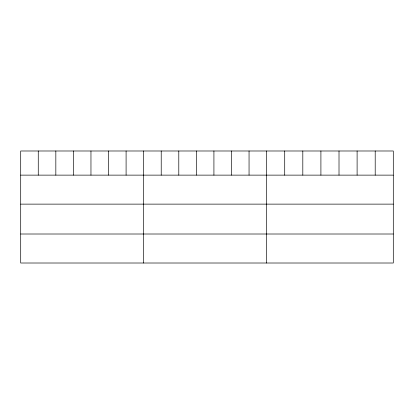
<?xml version="1.0" encoding="UTF-8"?>
<svg xmlns="http://www.w3.org/2000/svg" width="414" height="414" viewBox="0 0 414 414"><rect width="100%" height="100%" fill="white"/><g stroke="black" fill="none" stroke-linecap="round" stroke-linejoin="round"><path stroke-width="0.62" d="M393.3 175.127L393.3 263.009L20.7 263.009L20.7 150.991L393.3 150.991L393.3 175.127L20.7 175.127M20.7 204.128L393.3 204.128M20.7 234.008L393.3 234.008M375.203 150.991L375.203 175.127M357.106 150.991L357.106 175.127M339.009 150.991L339.009 175.127M320.907 150.991L320.907 175.127M302.81 150.991L302.81 175.127M284.713 150.991L284.713 175.127M266.616 150.991L266.616 263.009M249.052 150.991L249.052 175.127M231.483 150.991L231.483 175.127M213.919 150.991L213.919 175.127M196.355 150.991L196.355 175.127M178.791 150.991L178.791 175.127M161.222 150.991L161.222 175.127M143.658 150.991L143.658 263.009M126.094 150.991L126.094 175.127M108.525 150.991L108.525 175.127M90.961 150.991L90.961 175.127M73.397 150.991L73.397 175.127M55.833 150.991L55.833 175.127M38.264 150.991L38.264 175.127"/></g></svg>
